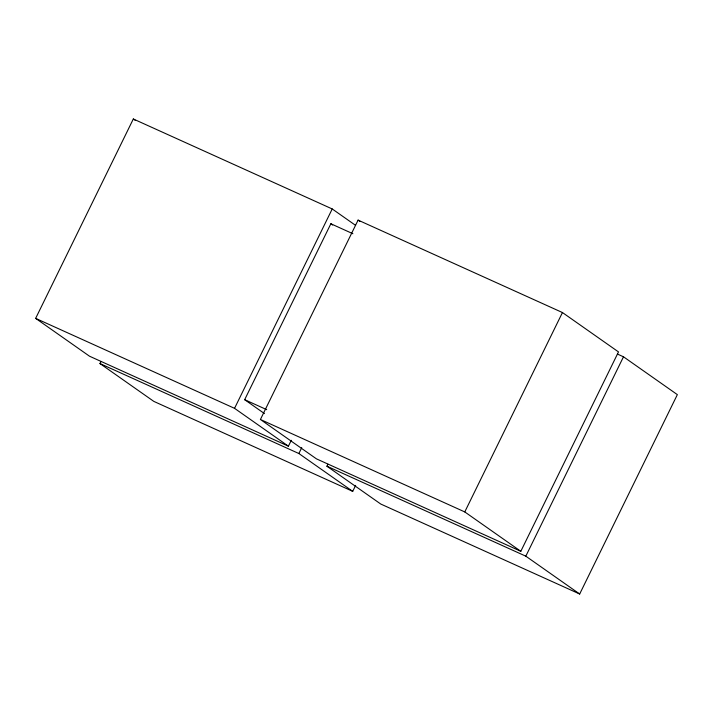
<?xml version="1.0" encoding="UTF-8"?>
<svg xmlns="http://www.w3.org/2000/svg" width="713" height="713" viewBox="0 0 713 713"><rect width="100%" height="100%" fill="white"/><g stroke="black" fill="none" stroke-linecap="round" stroke-linejoin="round"><path stroke-width="1.07" d="M291.278 440.304L288.409 446.169L89.508 356.206L35.65 318.372L133.322 118.991L332.222 208.954L355.564 225.353M355.653 485.375L352.721 491.355L153.821 401.392L99.972 363.559L100.943 361.562M288.409 446.169L234.55 408.335L332.222 208.954M264.461 413.585L244.675 399.681L330.859 223.757L352.899 233.73M260.414 419.485L358.086 220.112L562.45 312.544L618.492 351.91L520.82 551.292L316.456 458.86L260.414 419.485L464.769 511.925L520.82 551.292M352.721 491.355L298.863 453.521L301.742 447.657M617.405 354.04L623.492 356.794L677.35 394.628L579.678 594.009L380.778 504.046L326.919 466.213L327.873 464.252M464.769 511.925L562.45 312.544M579.678 594.009L525.82 556.176L623.492 356.794M244.675 399.681L266.715 409.654M35.65 318.372L234.55 408.335M99.972 363.559L298.863 453.521M326.919 466.213L525.82 556.176M358.086 220.112L359.896 221.378M330.859 223.757L332.659 225.023M133.322 118.991L135.122 120.256"/></g></svg>
